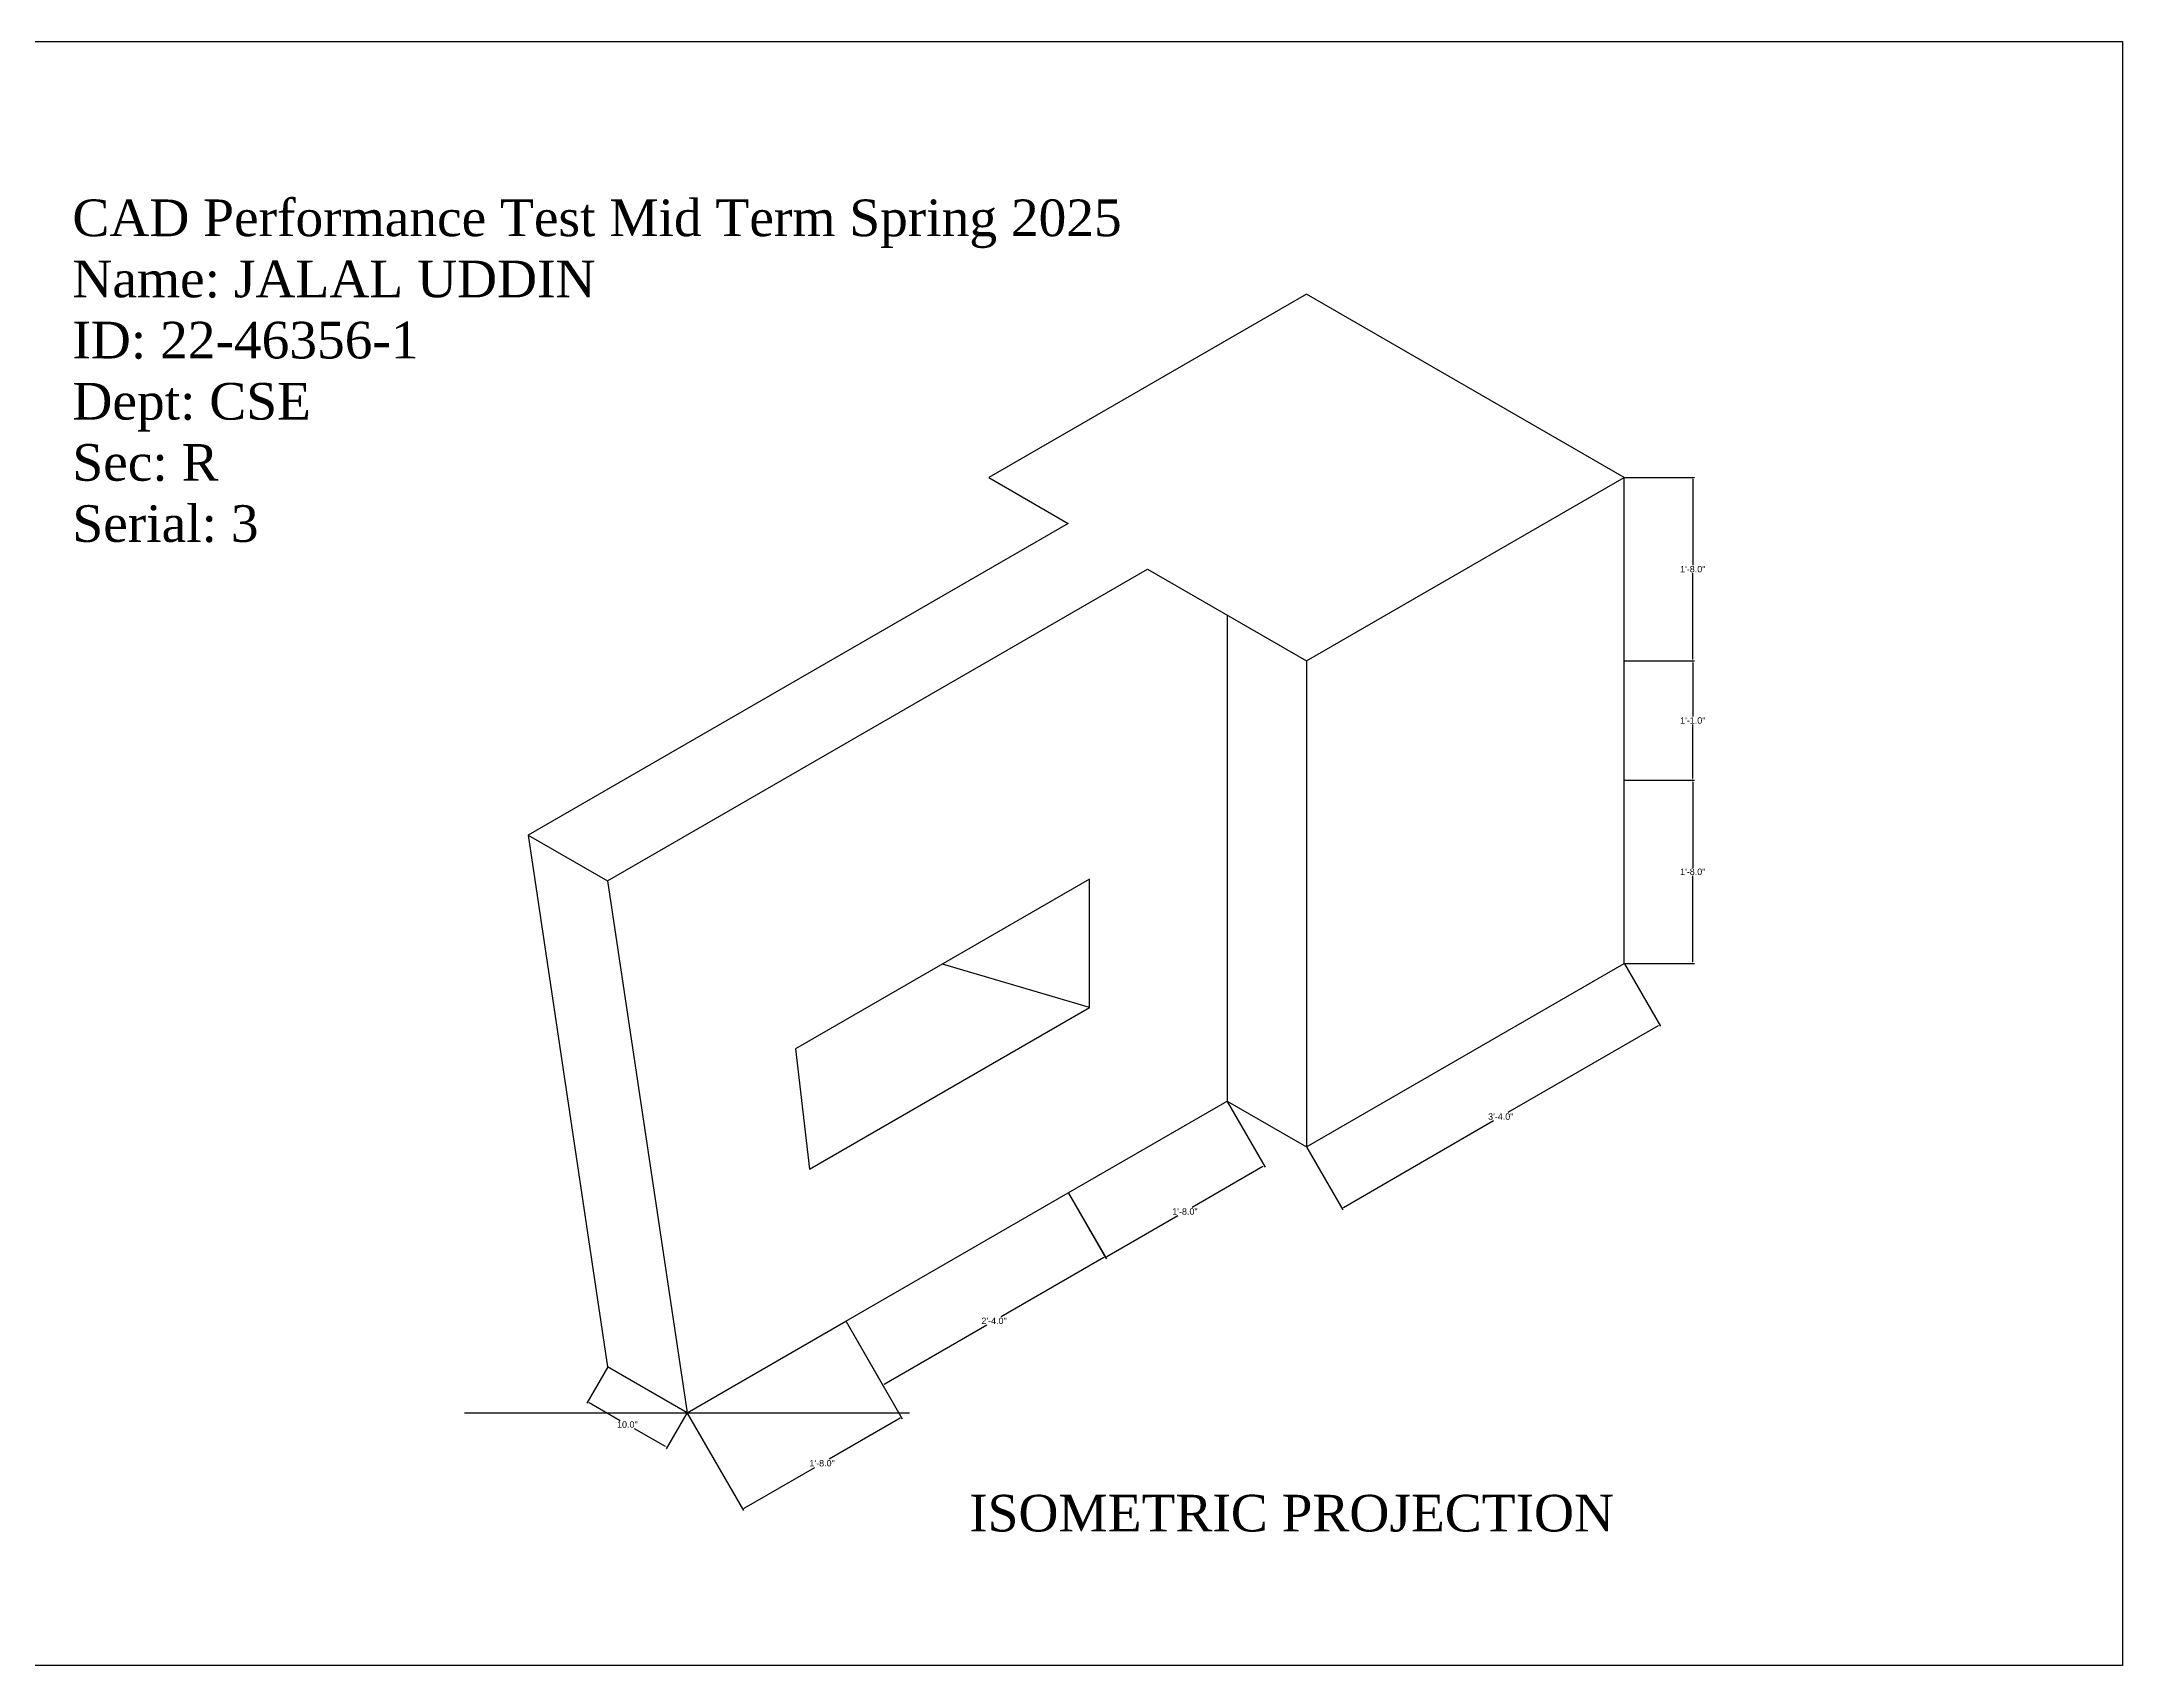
# Model space of a CAD drawing. Header units: inches. Extents: x -45 to 308, y -76 to 126.
# Drawn here: x 81.3 to 308.2, y -76.4 to 100.7 of the extents above; entities that cross this region are included whole.
import ezdxf

# ---------------------------------------------------------------- set-up
doc = ezdxf.new("R2010")
doc.units = ezdxf.units.IN
doc.header["$MEASUREMENT"] = 0
doc.styles.get("Standard").update_dxf_attribs({"font": 'Arial.ttf'})
doc.dimstyles.get("Standard").update_dxf_attribs({"dimtxt": 0.7, "dimasz": 0.18, "dimexe": 0.18, "dimexo": 0.0625, "dimgap": 0.09, "dimtad": 0, "dimtih": 1, "dimtoh": 1, "dimdec": 1, "dimzin": 0, "dimdsep": 46, "dimlunit": 3, "dimtxsty": 'Standard', "dimcen": 0.09, "dimclrt": 5, "dimadec": 0, "dimazin": 0, "dimtfac": 1, "dimtdec": 1, "dimtofl": 0, "dimtmove": 0, "dimatfit": 3, "dimfxl": 1, "dimtolj": 1, "dimtzin": 0, "dimarcsym": 0})

# ---------------------------------------------------------------- blocks, each defined once
blk = doc.blocks.new('*D17')
at = {"color": 0, "lineweight": -2, "transparency": 16777216}
for p, q in [((193.26, -24.88), (197.35, -31.96)), ((197.1, -31.9), (185.91, -38.36)), ((169.02, -38.88), (173.1, -45.96)), ((173.17, -45.72), (184.36, -39.25))]:
    blk.add_line(p, q, dxfattribs=at)
at = {"color": 0, "transparency": 16777216}
for points in [[(197.09, -31.87), (197.12, -31.92), (197.26, -31.81)], [(173.15, -45.69), (173.18, -45.74), (173.01, -45.81)]]:
    blk.add_solid(points, dxfattribs=at)
at = {"layer": 'Defpoints', "color": 0, "transparency": 16777216}
for p in [(193.23, -24.83), (168.98, -38.83), (173.01, -45.81)]:
    blk.add_point(p, dxfattribs=at)
at = {"color": 5, "transparency": 16777216, "insert": (185.14, -38.81), "char_height": 0.7, "attachment_point": 5}
blk.add_mtext('\\A1;2\'-4.0"', dxfattribs=at)
blk = doc.blocks.new('*D18')
at = {"color": 0, "lineweight": -2, "transparency": 16777216}
for p, q in [((210.58, -14.88), (214.71, -22.04)), ((214.47, -21.97), (206.74, -26.43)), ((193.26, -24.88), (197.39, -32.04)), ((197.46, -31.79), (205.19, -27.33))]:
    blk.add_line(p, q, dxfattribs=at)
at = {"color": 0, "transparency": 16777216}
for points in [[(214.45, -21.95), (214.48, -22), (214.62, -21.88)], [(197.45, -31.77), (197.48, -31.82), (197.3, -31.88)]]:
    blk.add_solid(points, dxfattribs=at)
at = {"layer": 'Defpoints', "color": 0, "transparency": 16777216}
for p in [(210.55, -14.83), (193.23, -24.83), (197.3, -31.88)]:
    blk.add_point(p, dxfattribs=at)
at = {"color": 5, "transparency": 16777216, "insert": (205.96, -26.88), "char_height": 0.7, "attachment_point": 5}
blk.add_mtext('\\A1;1\'-8.0"', dxfattribs=at)
blk = doc.blocks.new('*D19')
at = {"color": 0, "lineweight": -2, "transparency": 16777216}
for p, q in [((169.02, -38.88), (175.14, -49.49)), ((151.69, -48.88), (157.82, -59.49)), ((174.89, -49.42), (167.16, -53.88)), ((157.88, -59.24), (165.61, -54.78))]:
    blk.add_line(p, q, dxfattribs=at)
at = {"color": 0, "transparency": 16777216}
for points in [[(174.88, -49.39), (174.91, -49.45), (175.05, -49.33)], [(157.87, -59.21), (157.9, -59.27), (157.73, -59.33)]]:
    blk.add_solid(points, dxfattribs=at)
at = {"layer": 'Defpoints', "color": 0, "transparency": 16777216}
for p in [(168.98, -38.83), (151.66, -48.83), (157.73, -59.33)]:
    blk.add_point(p, dxfattribs=at)
at = {"color": 5, "transparency": 16777216, "insert": (166.39, -54.33), "char_height": 0.7, "attachment_point": 5}
blk.add_mtext('\\A1;1\'-8.0"', dxfattribs=at)
blk = doc.blocks.new('*D20')
at = {"color": 0, "lineweight": -2, "transparency": 16777216}
for p, q in [((253.89, 0.12), (257.81, -6.68)), ((257.56, -6.62), (241.18, -16.08)), ((223.24, -26.44), (239.62, -16.97)), ((219.24, -19.88), (223.17, -26.68))]:
    blk.add_line(p, q, dxfattribs=at)
at = {"color": 0, "transparency": 16777216}
for points in [[(257.55, -6.59), (257.58, -6.64), (257.72, -6.53)], [(223.22, -26.41), (223.25, -26.46), (223.08, -26.53)]]:
    blk.add_solid(points, dxfattribs=at)
at = {"layer": 'Defpoints', "color": 0, "transparency": 16777216}
for p in [(253.85, 0.17), (257.72, -6.53), (219.21, -19.83)]:
    blk.add_point(p, dxfattribs=at)
at = {"color": 5, "transparency": 16777216, "insert": (240.4, -16.53), "char_height": 0.7, "attachment_point": 5}
blk.add_mtext('\\A1;3\'-4.0"', dxfattribs=at)
blk = doc.blocks.new('*D21')
at = {"color": 0, "lineweight": -2, "transparency": 16777216}
for p, q in [((253.92, 20.17), (261.52, 20.17)), ((261.34, 19.99), (261.34, 10.62)), ((261.34, 0.35), (261.34, 9.72)), ((253.92, 0.17), (261.52, 0.17))]:
    blk.add_line(p, q, dxfattribs=at)
at = {"color": 0, "transparency": 16777216}
for points in [[(261.31, 19.99), (261.37, 19.99), (261.34, 20.17)], [(261.31, 0.35), (261.37, 0.35), (261.34, 0.17)]]:
    blk.add_solid(points, dxfattribs=at)
at = {"layer": 'Defpoints', "color": 0, "transparency": 16777216}
for p in [(253.85, 20.17), (253.85, 0.17), (261.34, 0.17)]:
    blk.add_point(p, dxfattribs=at)
at = {"color": 5, "transparency": 16777216, "insert": (261.34, 10.17), "char_height": 0.7, "attachment_point": 5}
blk.add_mtext('\\A1;1\'-8.0"', dxfattribs=at)
blk = doc.blocks.new('*D22')
at = {"color": 0, "lineweight": -2, "transparency": 16777216}
for p, q in [((253.92, 33.17), (261.52, 33.17)), ((261.34, 32.99), (261.34, 27.12)), ((261.34, 20.35), (261.34, 26.22)), ((253.92, 20.17), (261.52, 20.17))]:
    blk.add_line(p, q, dxfattribs=at)
at = {"color": 0, "transparency": 16777216}
for points in [[(261.31, 32.99), (261.37, 32.99), (261.34, 33.17)], [(261.31, 20.35), (261.37, 20.35), (261.34, 20.17)]]:
    blk.add_solid(points, dxfattribs=at)
at = {"layer": 'Defpoints', "color": 0, "transparency": 16777216}
for p in [(253.85, 33.17), (261.34, 33.17), (253.85, 20.17)]:
    blk.add_point(p, dxfattribs=at)
at = {"color": 5, "transparency": 16777216, "insert": (261.34, 26.67), "char_height": 0.7, "attachment_point": 5}
blk.add_mtext('\\A1;1\'-1.0"', dxfattribs=at)
blk = doc.blocks.new('*D23')
at = {"color": 0, "lineweight": -2, "transparency": 16777216}
for p, q in [((253.92, 53.17), (261.52, 53.17)), ((261.34, 52.99), (261.34, 43.62)), ((261.34, 33.35), (261.34, 42.72)), ((253.92, 33.17), (261.52, 33.17))]:
    blk.add_line(p, q, dxfattribs=at)
at = {"color": 0, "transparency": 16777216}
for points in [[(261.31, 52.99), (261.37, 52.99), (261.34, 53.17)], [(261.31, 33.35), (261.37, 33.35), (261.34, 33.17)]]:
    blk.add_solid(points, dxfattribs=at)
at = {"layer": 'Defpoints', "color": 0, "transparency": 16777216}
for p in [(253.85, 53.17), (261.34, 53.17), (253.85, 33.17)]:
    blk.add_point(p, dxfattribs=at)
at = {"color": 5, "transparency": 16777216, "insert": (261.34, 43.17), "char_height": 0.7, "attachment_point": 5}
blk.add_mtext('\\A1;1\'-8.0"', dxfattribs=at)
blk = doc.blocks.new('*D24')
at = {"color": 0, "lineweight": -2, "transparency": 16777216}
for p, q in [((142.97, -43.88), (140.73, -47.77)), ((140.97, -47.7), (144.37, -49.67)), ((151.63, -48.88), (149.39, -52.77)), ((149.32, -52.52), (145.92, -50.56))]:
    blk.add_line(p, q, dxfattribs=at)
at = {"color": 0, "transparency": 16777216}
for points in [[(140.99, -47.68), (140.96, -47.73), (140.82, -47.61)], [(149.34, -52.5), (149.31, -52.55), (149.48, -52.61)]]:
    blk.add_solid(points, dxfattribs=at)
at = {"layer": 'Defpoints', "color": 0, "transparency": 16777216}
for p in [(143, -43.83), (151.66, -48.83), (149.48, -52.61)]:
    blk.add_point(p, dxfattribs=at)
at = {"color": 5, "transparency": 16777216, "insert": (145.15, -50.11), "char_height": 0.7, "attachment_point": 5}
blk.add_mtext('\\A1;10.0"', dxfattribs=at)

msp = doc.modelspace()

# ---------------------------------------------------------------- linework, layer by layer
for p, q in [((219.21, 73.17), (184.57, 53.17)), ((253.85, 53.17), (219.21, 73.17)), ((184.57, 53.17), (193.23, 48.17)), ((219.21, 33.17), (253.85, 53.17)), ((253.85, 33.17), (253.85, 53.17)), ((193.23, 48.17), (134.34, 14.17)), ((143, 9.17), (201.89, 43.17)), ((201.89, 43.17), (219.21, 33.17)), ((210.55, 38.17), (210.55, -14.83)), ((219.21, 33.17), (219.21, -19.83)), ((253.85, 20.17), (253.85, 33.17)), ((253.85, 0.17), (253.85, 20.17)), ((134.34, 14.17), (143, 9.17)), ((134.34, 14.17), (143, -43.83)), ((143, 9.17), (151.66, -48.83)), ((195.55, 9.36), (163.5, -9.14)), ((195.55, -4.62), (195.55, 9.36)), ((195.55, -4.62), (179.52, 0.11)), ((219.21, -19.83), (253.85, 0.17)), ((165, -22.26), (195.55, -4.62)), ((163.5, -9.14), (165, -22.26)), ((193.23, -24.83), (210.55, -14.83)), ((210.55, -14.83), (219.21, -19.83)), ((168.98, -38.83), (193.23, -24.83)), ((151.66, -48.83), (168.98, -38.83)), ((151.66, -48.83), (143, -43.83)), ((127.41, -48.83), (175.91, -48.83))]:
    msp.add_line(p, q)
msp.add_lwpolyline([(70.54, 100.71), (308.19, 100.71), (308.19, -76.37), (70.54, -76.37)], close=True)

# ---------------------------------------------------------------- texts
at = {"char_height": 4, "attachment_point": 1}
for s, width, insert in [('{\\fTimes New Roman|b0|i0|c0|p0;CAD Performance Test Mid Term Spring 2025\\PName: \\C1;JALAL UDDIN\\P\\C256;ID: \\C1;22-46356-1\\C256;\\PDept: \\C1;CSE\\P\\C256;Sec: \\C1;R\\C256;\\PSerial: \\C1;3}', 136.8696, (84.63, 83.49)), ('{\\fTimes New Roman|b0|i0|c0|p0;ISOMETRIC PROJECTION}', 75.7961, (182.43, -57.77))]:
    msp.add_mtext_dynamic_manual_height_columns(s, width=width, gutter_width=1, heights=[0], dxfattribs=dict(at, insert=insert))

# ---------------------------------------------------------------- dimensions: what is measured, and where the dimension line sits
for p1, p2, distance, picture, middle in [((253.85, 33.17), (253.85, 53.17), -7.49, '*D23', (261.34, 43.17)), ((253.85, 20.17), (253.85, 33.17), -7.49, '*D22', (261.34, 26.67)), ((253.85, 20.17), (253.85, 0.17), 7.49, '*D21', (261.34, 10.17)), ((219.21, -19.83), (253.85, 0.17), -7.73, '*D20', (240.4, -16.53)), ((210.55, -14.83), (193.23, -24.83), 8.14, '*D18', (205.96, -26.88)), ((193.23, -24.83), (168.98, -38.83), 8.06, '*D17', (185.14, -38.81)), ((168.98, -38.83), (151.66, -48.83), 12.13, '*D19', (166.39, -54.33)), ((143, -43.83), (151.66, -48.83), -4.37, '*D24', (145.15, -50.11))]:
    dim = msp.add_aligned_dim(p1=p1, p2=p2, distance=distance, dimstyle='Standard')
    dim.commit()
    dim.dimension.update_dxf_attribs({"geometry": picture, "text_midpoint": middle})

doc.saveas('drawing.dxf')
